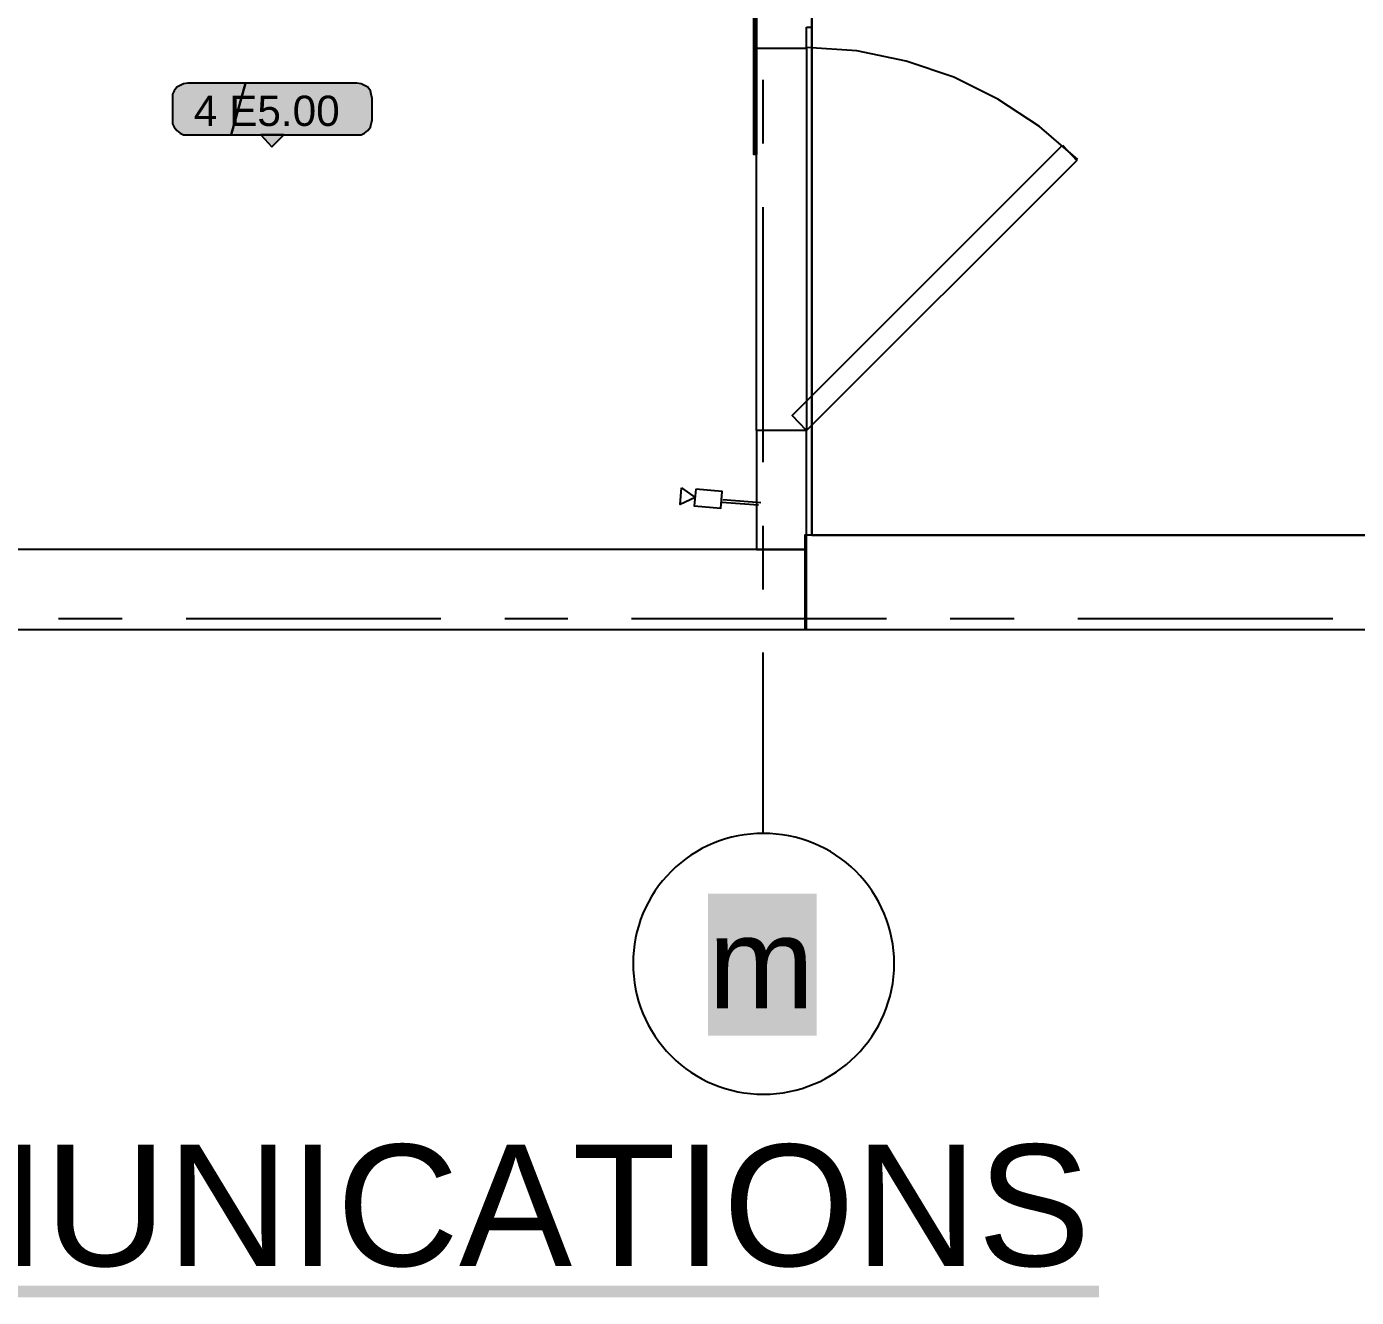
# Model space of a CAD drawing. Header units: inches. Extents: x -1841 to -80, y -100 to 1021.
# Drawn here: x -1447.6 to -1318.2, y 566.4 to 690.1 of the extents above; entities that cross this region are included whole.
import ezdxf

# ---------------------------------------------------------------- set-up
doc = ezdxf.new("R2010")
doc.units = ezdxf.units.IN
doc.header["$MEASUREMENT"] = 0
doc.layers.add('PDF_Geometry', color=7, linetype='Continuous', true_color=0x777777)
doc.layers.add('PDF_Solid Fills', color=7, linetype='Continuous', true_color=0xffffff)
doc.layers.add('PDF_Text', color=7, linetype='Continuous')
doc.styles.add('PDF Arial', font='arial.ttf')

msp = doc.modelspace()

# ---------------------------------------------------------------- hatches: boundary and pattern name
at = {"layer": 'PDF_Solid Fills', "lineweight": 25, "transparency": 33554559}
for points in [[(-1433.41, 680.61), (-1433.32, 680.61), (-1433.32, 680.44), (-1433.24, 680.44), (-1433.24, 680.28), (-1433.16, 680.28), (-1432.99, 680.11), (-1432.99, 679.95), (-1432.83, 679.95), (-1432.66, 679.78), (-1432.33, 679.62), (-1427.7, 679.53), (-1427.7, 679.62), (-1427.62, 679.86), (-1427.53, 680.2), (-1427.45, 680.44), (-1427.37, 680.77), (-1427.29, 681.02), (-1427.12, 681.68), (-1427.04, 681.93), (-1426.95, 682.26), (-1426.87, 682.51), (-1426.71, 683.17), (-1426.62, 683.42), (-1426.54, 683.75), (-1426.46, 684), (-1426.38, 684.33), (-1426.29, 684.58), (-1432.33, 684.58), (-1432.99, 684.25), (-1433.08, 684.08), (-1433.24, 683.92), (-1433.41, 683.59)], [(-1414.38, 684.25), (-1415.04, 684.58), (-1426.29, 684.58), (-1426.38, 684.33), (-1426.46, 684), (-1426.54, 683.75), (-1426.62, 683.42), (-1426.71, 683.17), (-1426.87, 682.51), (-1426.95, 682.26), (-1427.04, 681.93), (-1427.12, 681.68), (-1427.29, 681.02), (-1427.37, 680.77), (-1427.45, 680.44), (-1427.53, 680.2), (-1427.62, 679.86), (-1427.7, 679.62), (-1415.04, 679.53), (-1415.04, 679.62), (-1414.55, 679.86), (-1414.21, 680.2), (-1414.13, 680.36), (-1414.05, 680.69), (-1413.97, 683.5), (-1414.05, 683.5), (-1414.05, 683.84), (-1414.13, 683.84), (-1414.13, 684)], [(-1423.65, 678.54), (-1422.65, 679.53), (-1424.72, 679.53), (-1423.65, 678.46)]]:
    msp.add_hatch(color=7, dxfattribs=at).paths.add_polyline_path(points)

# ---------------------------------------------------------------- linework, layer by layer
at = {"color": 7, "lineweight": 25}
for p, q in [((-1379.95, 643.77), (-1376.38, 643.52)), ((-1379.86, 644.03), (-1376.14, 643.74))]:
    msp.add_line(p, q, dxfattribs=at)
at = {"layer": 'PDF_Geometry', "color": 7, "lineweight": 25}
for points in [[(-1371.69, 690.04), (-1371.2, 690.04), (-1371.2, 904.38), (-1249.09, 904.38), (-1308.08, 638.83), (-1300.88, 637.26), (-1241.57, 904.38), (-1188.87, 904.38), (-1188.87, 913.48), (-1382.28, 913.48), (-1382.28, 904.38), (-1376.57, 904.38), (-1376.57, 690.04), (-1376.57, 687.97), (-1371.69, 687.97)], [(-1140.23, 640.57), (-1171.83, 640.57), (-1371.86, 640.57), (-1371.86, 631.39), (-1173.9, 631.39), (-1173.9, 631.14), (-1164.96, 629.15), (-1164.47, 631.39), (-1128.98, 631.39), (-1128.98, 640.57), (-1128.98, 736.28), (-1140.23, 736.28)], [(-1376.57, 687.97), (-1371.69, 687.97), (-1371.69, 650.75), (-1376.57, 650.75)], [(-1427.7, 679.53), (-1426.29, 684.58), (-1431.92, 684.58), (-1432.33, 684.5), (-1432.66, 684.33), (-1432.99, 684.17), (-1433.24, 683.84), (-1433.41, 683.5), (-1433.41, 683.09), (-1433.41, 680.94), (-1433.41, 680.61), (-1433.24, 680.28), (-1432.99, 679.95), (-1432.66, 679.7), (-1432.33, 679.53), (-1431.92, 679.53)], [(-1415.46, 684.58), (-1426.29, 684.58), (-1427.7, 679.53), (-1415.46, 679.53), (-1415.04, 679.53), (-1414.71, 679.7), (-1414.38, 679.95), (-1414.13, 680.28), (-1414.05, 680.61), (-1413.97, 680.94), (-1413.97, 683.09), (-1414.05, 683.5), (-1414.13, 683.84), (-1414.38, 684.17), (-1414.71, 684.33), (-1415.04, 684.5)], [(-1423.73, 678.38), (-1422.57, 679.53), (-1424.8, 679.53)], [(-1346.79, 678.54), (-1345.39, 677.05), (-1371.69, 650.75), (-1373.1, 652.23)], [(-1376.57, 650.75), (-1376.57, 639.16), (-1371.69, 639.16), (-1371.69, 650.75)], [(-1383.87, 645.17), (-1382.55, 644.24), (-1384.01, 643.55)], [(-1382.48, 645.05), (-1382.62, 643.42), (-1380.05, 643.2), (-1379.91, 644.82)], [(-1475.43, 631.39), (-1371.69, 631.39), (-1371.69, 639.16), (-1475.43, 639.16)]]:
    msp.add_lwpolyline(points, close=True, dxfattribs=at)
for points in [[(-1376.57, 904.38), (-1376.57, 677.63), (-1376.74, 677.63), (-1376.74, 904.38), (-1376.74, 677.63)], [(-1371.2, 812.89), (-1334.47, 812.89), (-1334.47, 819.84), (-1370.95, 819.84), (-1334.47, 819.84), (-1334.47, 812.89), (-1371.2, 812.89), (-1371.2, 640.57), (-1307.91, 640.57)], [(-1376.66, 677.63), (-1376.74, 677.63), (-1376.82, 677.63), (-1376.82, 709.23), (-1376.82, 721.56)], [(-1371.2, 640.57), (-1371.2, 690.04)], [(-1345.3, 677.13), (-1349.03, 680.36), (-1353.08, 683.01), (-1357.38, 685.16), (-1362.01, 686.73), (-1366.81, 687.72), (-1371.69, 688.05)], [(-1375.91, 678.71), (-1375.91, 684.91)], [(-1375.91, 647.68), (-1375.91, 672.5)], [(-1375.91, 635.28), (-1375.91, 641.48)], [(-1444.49, 632.46), (-1438.29, 632.46)], [(-1432.08, 632.46), (-1407.27, 632.46)], [(-1401.06, 632.46), (-1394.94, 632.46)], [(-1388.74, 632.46), (-1363.92, 632.46)], [(-1357.71, 632.46), (-1351.51, 632.46)], [(-1345.3, 632.46), (-1320.49, 632.46)], [(-1375.91, 611.45), (-1375.91, 629.15)]]:
    msp.add_lwpolyline(points, dxfattribs=at)
msp.add_lwpolyline([(-1375.91, 611.53, 0.416667), (-1388.57, 598.88, 0.415306), (-1375.91, 586.14, 0.413961), (-1363.17, 598.88, 0.415306)], format="xyb", close=True, dxfattribs=at)
at = {"layer": 'PDF_Solid Fills', "color": 7, "lineweight": 25, "transparency": 33554559}
for points in [[(-1381.29, 591.84), (-1370.7, 591.84), (-1381.29, 605.66), (-1370.7, 605.66)], [(-1727.99, 566.37), (-1343.24, 566.37), (-1727.99, 567.52), (-1343.24, 567.52)]]:
    msp.add_solid(points, dxfattribs=at)

# ---------------------------------------------------------------- texts
at = {"layer": 'PDF_Text', "color": 7, "lineweight": 25, "attachment_point": 4, "style": 'PDF Arial'}
for s, insert, char_height in [('4 E5.00', (-1431.32, 681.86), 2.948), ('m', (-1381.27, 598.93), 8.87), ('MEZZANINE - POWER & COMMUNICATIONS', (-1690.76, 575.25), 11.8193)]:
    msp.add_mtext(s, dxfattribs=dict(at, insert=insert, char_height=char_height))

doc.saveas('drawing.dxf')
